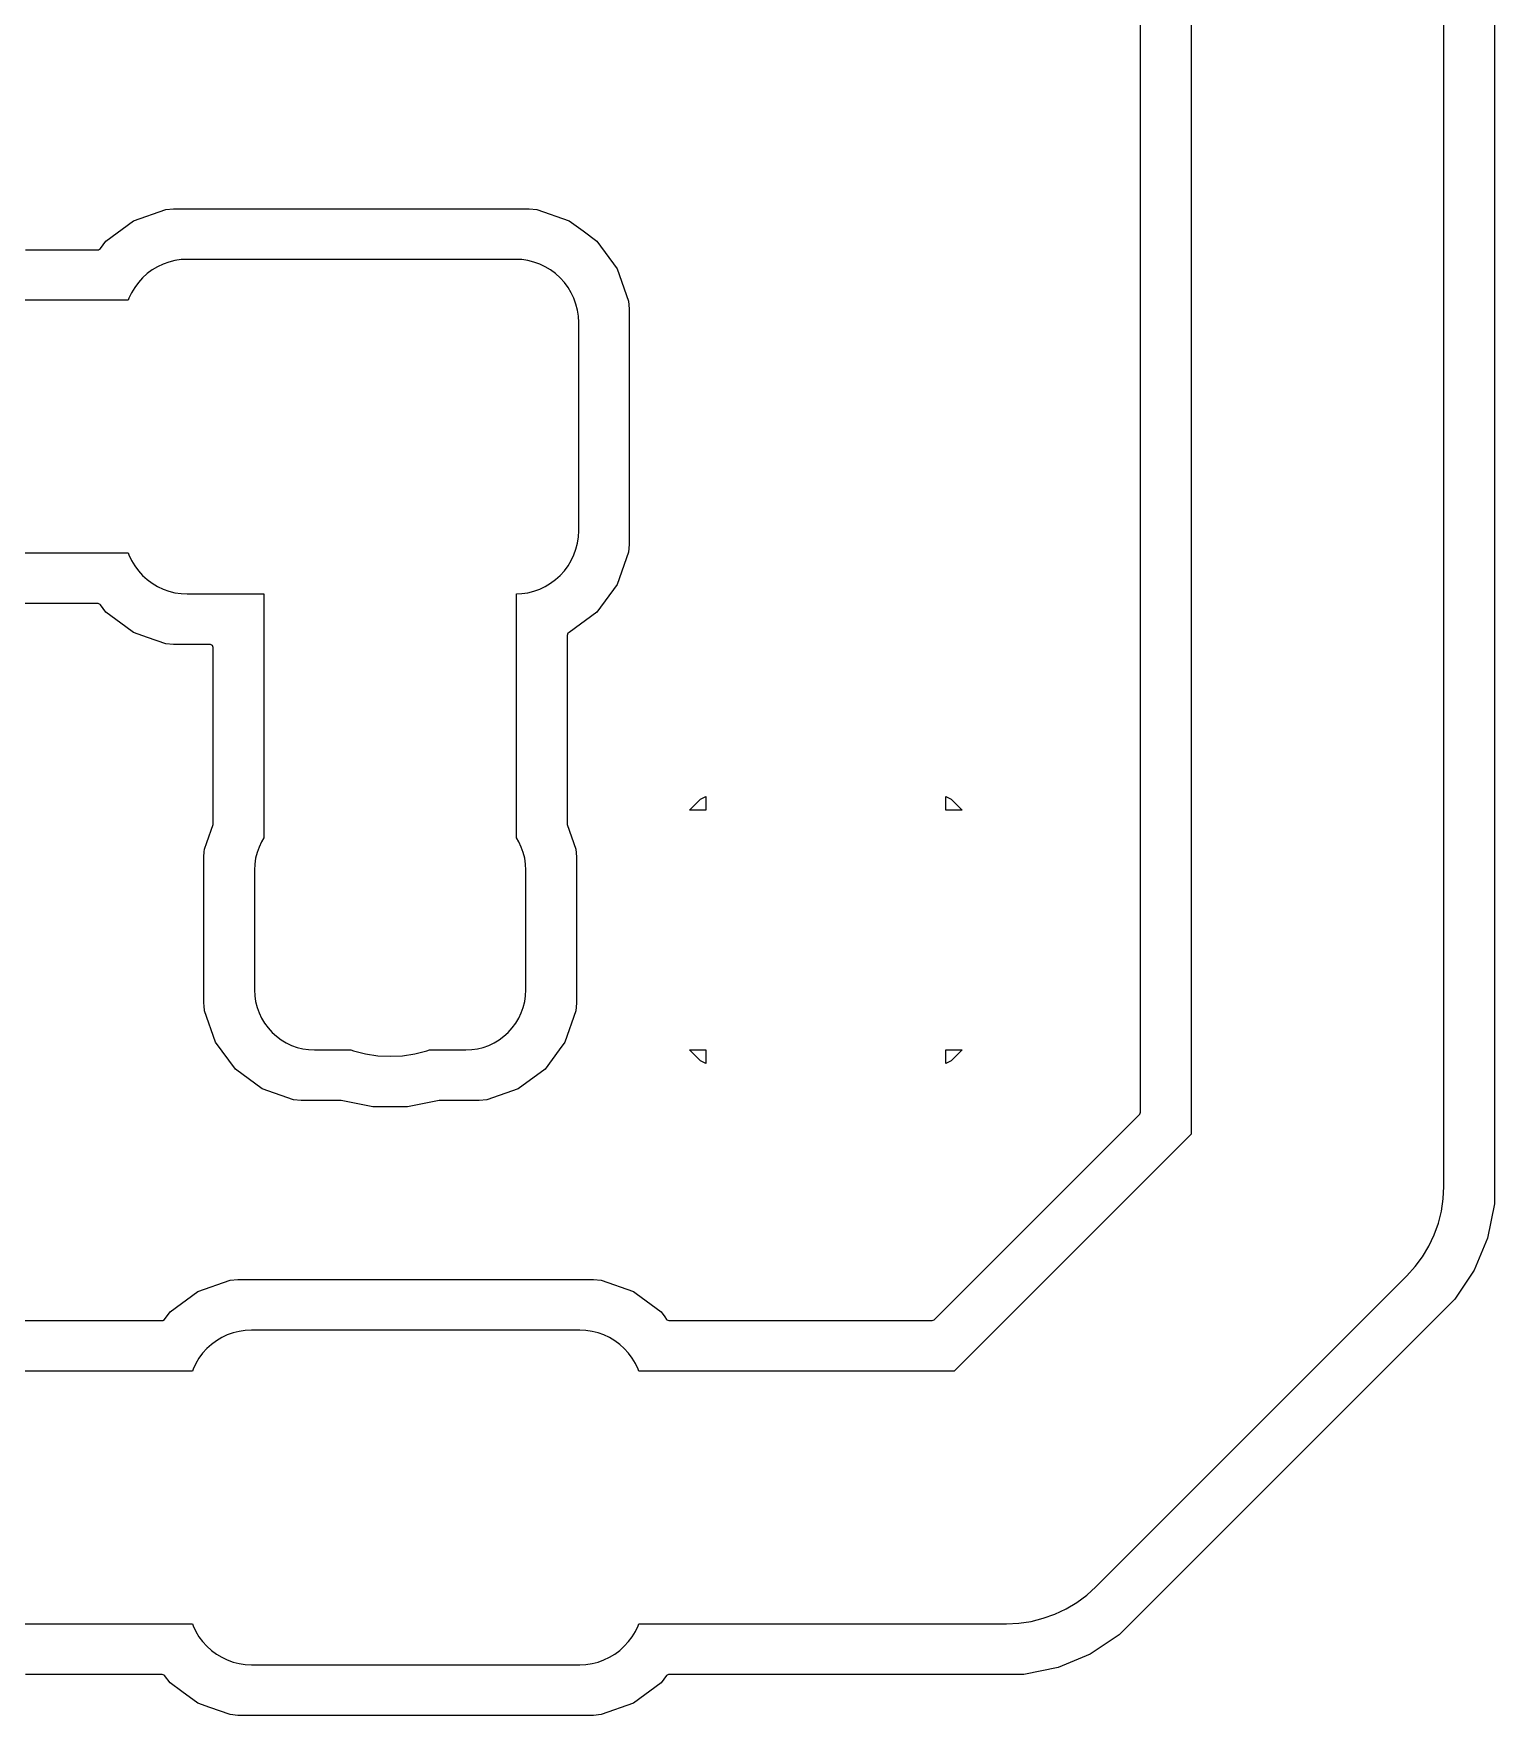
# Model space of a CAD drawing. Header units: metres. Extents: x 44.9 to 117.2, y -105.5 to -49.4.
# Drawn here: x 85.59 to 91.38, y -82.87 to -76.21 of the extents above; entities that cross this region are included whole.
import ezdxf

# ---------------------------------------------------------------- set-up
doc = ezdxf.new("R2010")
doc.units = ezdxf.units.M

msp = doc.modelspace()

# ---------------------------------------------------------------- linework, layer by layer
for points in [[(91.3785, -70.797), (91.3785, -80.841), (91.3785, -80.841), (91.3785, -80.841), (91.3785, -80.841), (91.3785, -80.841), (91.3785, -80.841), (91.3516, -80.9763), (91.3516, -80.9763), (91.3516, -80.9763), (91.3516, -80.9763), (91.3516, -80.9763), (91.3516, -80.9763), (91.2988, -81.1038), (91.2988, -81.1038), (91.2988, -81.1038), (91.2988, -81.1038), (91.2988, -81.1038), (91.2988, -81.1038), (91.2221, -81.2185), (91.2221, -81.2185), (91.2221, -81.2185), (91.2221, -81.2185), (91.2221, -81.2185), (91.2221, -81.2185), (89.893, -82.5476), (89.893, -82.5476), (89.893, -82.5476), (89.893, -82.5476), (89.893, -82.5476), (89.893, -82.5476), (89.7783, -82.6243), (89.7783, -82.6243), (89.7783, -82.6243), (89.7783, -82.6243), (89.7783, -82.6243), (89.7783, -82.6243), (89.6508, -82.6771), (89.6508, -82.6771), (89.6508, -82.6771), (89.6508, -82.6771), (89.6508, -82.6771), (89.6508, -82.6771), (89.5155, -82.704), (89.5155, -82.704), (89.5155, -82.704), (89.5155, -82.704), (89.5155, -82.704), (89.5155, -82.704), (88.1092, -82.704), (88.1074, -82.7041), (88.0999, -82.7087), (88.0782, -82.7382), (88.0782, -82.7382), (88.0782, -82.7382), (88.0782, -82.7382), (88.0782, -82.7382), (88.0782, -82.7382), (88.0782, -82.7382), (88.0782, -82.7382), (87.9689, -82.8188), (87.9689, -82.8188), (87.9689, -82.8188), (87.9689, -82.8188), (87.9689, -82.8188), (87.9689, -82.8188), (87.9689, -82.8188), (87.9689, -82.8188), (87.8407, -82.8636), (87.8407, -82.8636), (87.8407, -82.8636), (87.8407, -82.8636), (87.8407, -82.8636), (87.8407, -82.8636), (87.8103, -82.8665), (87.8103, -82.8665), (87.8103, -82.8665), (87.8103, -82.8665), (86.4017, -82.8665), (86.4017, -82.8665), (86.4017, -82.8665), (86.4017, -82.8665), (86.3713, -82.8636), (86.3713, -82.8636), (86.3713, -82.8636), (86.3713, -82.8636), (86.3713, -82.8636), (86.3713, -82.8636), (86.3713, -82.8636), (86.3713, -82.8636), (86.3713, -82.8636), (86.3713, -82.8636), (86.3713, -82.8636), (86.3713, -82.8636), (86.3713, -82.8636), (86.3713, -82.8636), (86.3713, -82.8636), (86.2909, -82.8355), (86.2431, -82.8188), (86.2431, -82.8188), (86.2431, -82.8188), (86.2431, -82.8188), (86.2431, -82.8188), (86.2431, -82.8188), (86.2431, -82.8188), (86.2431, -82.8188), (86.2431, -82.8188), (86.2431, -82.8188), (86.2431, -82.8188), (86.2431, -82.8188), (86.2431, -82.8188), (86.2431, -82.8188), (86.2431, -82.8188), (86.2431, -82.8188), (86.2431, -82.8188), (86.2431, -82.8188), (86.2431, -82.8188), (86.2431, -82.8188), (86.2431, -82.8188), (86.2431, -82.8188), (86.2431, -82.8188), (86.2431, -82.8188), (86.2431, -82.8188), (86.2431, -82.8188), (86.2431, -82.8188), (86.2431, -82.8188), (86.2431, -82.8188), (86.2431, -82.8188), (86.2431, -82.8188), (86.2431, -82.8188), (86.1804, -82.7725), (86.1338, -82.7382), (86.1338, -82.7382), (86.1338, -82.7382), (86.1338, -82.7382), (86.1338, -82.7382), (86.1338, -82.7382), (86.1338, -82.7382), (86.1338, -82.7382), (86.1121, -82.7087), (86.1121, -82.7087), (86.111, -82.7074), (86.1028, -82.704), (85.5609, -82.704)], [(85.4732, -82.5038), (86.2222, -82.5038), (86.2222, -82.5038), (86.2222, -82.5038), (86.2222, -82.5038), (86.2222, -82.5038), (86.2222, -82.5038), (86.2222, -82.5038), (86.2222, -82.5038), (86.2222, -82.5038), (86.2222, -82.5038), (86.2222, -82.5038), (86.2222, -82.5038), (86.2222, -82.5038), (86.2222, -82.5038), (86.2222, -82.5038), (86.2222, -82.5038), (86.2222, -82.5038), (86.2222, -82.5038), (86.2222, -82.5038), (86.2222, -82.5038), (86.2222, -82.5038), (86.2222, -82.5038), (86.2222, -82.5038), (86.2222, -82.5038), (86.2222, -82.5038), (86.2222, -82.5038), (86.2222, -82.5038), (86.2222, -82.5038), (86.225, -82.5117), (86.2355, -82.5338), (86.2481, -82.5549), (86.2627, -82.5746), (86.2792, -82.5928), (86.2974, -82.6093), (86.3171, -82.6239), (86.3382, -82.6365), (86.3603, -82.647), (86.3834, -82.6552), (86.3834, -82.6552), (86.4072, -82.6612), (86.4315, -82.6648), (86.456, -82.666), (87.756, -82.666), (87.7805, -82.6648), (87.8048, -82.6612), (87.8286, -82.6552), (87.8517, -82.647), (87.8738, -82.6365), (87.8949, -82.6239), (87.9146, -82.6093), (87.9328, -82.5928), (87.9493, -82.5746), (87.9639, -82.5549), (87.9765, -82.5338), (87.987, -82.5117), (87.9898, -82.5038), (87.9898, -82.5038), (87.9898, -82.5038), (87.9898, -82.5038), (87.9898, -82.5038), (87.9898, -82.5038), (87.9898, -82.5038), (87.9898, -82.5038), (87.9898, -82.5038), (87.9898, -82.5038), (87.9898, -82.5038), (87.9898, -82.5038), (87.9898, -82.5038), (87.9898, -82.5038), (87.9898, -82.5038), (87.9898, -82.5038), (87.9898, -82.5038), (87.9898, -82.5038), (87.9898, -82.5038), (87.9898, -82.5038), (87.9898, -82.5038), (87.9898, -82.5038), (87.9898, -82.5038), (87.9898, -82.5038), (87.9898, -82.5038), (87.9898, -82.5038), (87.9898, -82.5038), (87.9898, -82.5038), (89.4465, -82.5038), (89.4955, -82.5013), (89.5441, -82.4941), (89.5917, -82.4822), (89.6379, -82.4657), (89.6823, -82.4447), (89.7244, -82.4194), (89.7639, -82.3902), (89.8002, -82.3572), (91.0317, -81.1257), (91.0647, -81.0894), (91.0939, -81.0499), (91.1192, -81.0078), (91.1402, -80.9634), (91.1567, -80.9172), (91.1567, -80.9172), (91.1686, -80.8696), (91.1758, -80.821), (91.1783, -80.772), (91.1783, -70.866)], [(90.1777, -71.0732), (90.1777, -80.5648), (90.1777, -80.5648), (90.1777, -80.5648), (90.1777, -80.5648), (90.1777, -80.5648), (90.1777, -80.5648), (90.1777, -80.5648), (90.1777, -80.5648), (90.1777, -80.5648), (90.1777, -80.5648), (90.1777, -80.5648), (90.1777, -80.5648), (90.1777, -80.5648), (90.1777, -80.5648), (90.1777, -80.5648), (90.1777, -80.5648), (90.1777, -80.5648), (90.1777, -80.5648), (89.2393, -81.5032), (89.2393, -81.5032), (89.2393, -81.5032), (89.2393, -81.5032), (89.2393, -81.5032), (89.2393, -81.5032), (89.2393, -81.5032), (89.2393, -81.5032), (89.2393, -81.5032), (89.2393, -81.5032), (89.2393, -81.5032), (89.2393, -81.5032), (89.2393, -81.5032), (89.2393, -81.5032), (89.2393, -81.5032), (89.2393, -81.5032), (89.2393, -81.5032), (89.2393, -81.5032), (87.9898, -81.5032), (87.9898, -81.5032), (87.9898, -81.5032), (87.9898, -81.5032), (87.9898, -81.5032), (87.9898, -81.5032), (87.9898, -81.5032), (87.9898, -81.5032), (87.9898, -81.5032), (87.9898, -81.5032), (87.9898, -81.5032), (87.9898, -81.5032), (87.9898, -81.5032), (87.9898, -81.5032), (87.9898, -81.5032), (87.9898, -81.5032), (87.9898, -81.5032), (87.9898, -81.5032), (87.9898, -81.5032), (87.9898, -81.5032), (87.9898, -81.5032), (87.9898, -81.5032), (87.9898, -81.5032), (87.9898, -81.5032), (87.9898, -81.5032), (87.9898, -81.5032), (87.9898, -81.5032), (87.9898, -81.5032), (87.987, -81.4953), (87.9765, -81.4732), (87.9639, -81.4521), (87.9493, -81.4324), (87.9328, -81.4142), (87.9146, -81.3977), (87.8949, -81.3831), (87.8738, -81.3705), (87.8517, -81.36), (87.8286, -81.3518), (87.8286, -81.3518), (87.8048, -81.3458), (87.7805, -81.3422), (87.756, -81.341), (86.456, -81.341), (86.4315, -81.3422), (86.4072, -81.3458), (86.3834, -81.3518), (86.3603, -81.36), (86.3382, -81.3705), (86.3171, -81.3831), (86.2974, -81.3977), (86.2792, -81.4142), (86.2627, -81.4324), (86.2481, -81.4521), (86.2355, -81.4732), (86.225, -81.4953), (86.2222, -81.5032), (86.2222, -81.5032), (86.2222, -81.5032), (86.2222, -81.5032), (86.2222, -81.5032), (86.2222, -81.5032), (86.2222, -81.5032), (86.2222, -81.5032), (86.2222, -81.5032), (86.2222, -81.5032), (86.2222, -81.5032), (86.2222, -81.5032), (86.2222, -81.5032), (86.2222, -81.5032), (86.2222, -81.5032), (86.2222, -81.5032), (86.2222, -81.5032), (86.2222, -81.5032), (86.2222, -81.5032), (86.2222, -81.5032), (86.2222, -81.5032), (86.2222, -81.5032), (86.2222, -81.5032), (86.2222, -81.5032), (86.2222, -81.5032), (86.2222, -81.5032), (86.2222, -81.5032), (86.2222, -81.5032), (85.266, -81.5032)], [(85.2428, -81.303), (86.1028, -81.303), (86.1046, -81.3029), (86.1121, -81.2983), (86.1338, -81.2689), (86.1338, -81.2689), (86.1338, -81.2689), (86.1338, -81.2689), (86.1338, -81.2689), (86.1338, -81.2689), (86.1338, -81.2689), (86.1338, -81.2689), (86.1338, -81.2689), (86.1338, -81.2689), (86.1338, -81.2689), (86.1338, -81.2689), (86.2431, -81.1882), (86.2431, -81.1882), (86.2431, -81.1882), (86.2431, -81.1882), (86.2431, -81.1882), (86.2431, -81.1882), (86.2431, -81.1882), (86.2431, -81.1882), (86.2431, -81.1882), (86.2431, -81.1882), (86.2431, -81.1882), (86.2431, -81.1882), (86.2431, -81.1882), (86.3713, -81.1434), (86.3713, -81.1434), (86.3713, -81.1434), (86.3713, -81.1434), (86.3713, -81.1434), (86.3713, -81.1434), (86.4017, -81.1405), (86.4017, -81.1405), (86.4017, -81.1405), (86.4017, -81.1405), (87.8103, -81.1405), (87.8103, -81.1405), (87.8103, -81.1405), (87.8103, -81.1405), (87.8407, -81.1434), (87.8407, -81.1434), (87.8407, -81.1434), (87.8407, -81.1434), (87.8407, -81.1434), (87.8407, -81.1434), (87.9689, -81.1882), (87.9689, -81.1882), (87.9689, -81.1882), (87.9689, -81.1882), (87.9689, -81.1882), (87.9689, -81.1882), (87.9689, -81.1882), (87.9689, -81.1882), (87.9689, -81.1882), (87.9689, -81.1882), (87.9689, -81.1882), (87.9689, -81.1882), (87.9689, -81.1882), (87.9798, -81.1962), (88.0782, -81.2689), (88.0782, -81.2689), (88.0782, -81.2689), (88.0782, -81.2689), (88.0782, -81.2689), (88.0782, -81.2689), (88.0782, -81.2689), (88.0782, -81.2689), (88.0926, -81.2884), (88.0999, -81.2983), (88.0999, -81.2983), (88.101, -81.2996), (88.1092, -81.303), (89.1516, -81.303), (89.1597, -81.2996), (89.9741, -80.4852), (89.9775, -80.4771), (89.9775, -71.1609)], [(85.5609, -77.062), (85.8488, -77.062), (85.8506, -77.0619), (85.8581, -77.0573), (85.8798, -77.0279), (85.8798, -77.0279), (85.8798, -77.0279), (85.8798, -77.0279), (85.8798, -77.0279), (85.8798, -77.0279), (85.8798, -77.0279), (85.8798, -77.0279), (85.8798, -77.0279), (85.8798, -77.0279), (85.8798, -77.0279), (85.8798, -77.0279), (85.9891, -76.9472), (85.9891, -76.9472), (85.9891, -76.9472), (85.9891, -76.9472), (85.9891, -76.9472), (85.9891, -76.9472), (85.9891, -76.9472), (85.9891, -76.9472), (85.9891, -76.9472), (85.9891, -76.9472), (85.9891, -76.9472), (85.9891, -76.9472), (85.9891, -76.9472), (86.1173, -76.9024), (86.1173, -76.9024), (86.1173, -76.9024), (86.1173, -76.9024), (86.1173, -76.9024), (86.1173, -76.9024), (86.1477, -76.8995), (86.1477, -76.8995), (86.1477, -76.8995), (86.1477, -76.8995), (87.5563, -76.8995), (87.5563, -76.8995), (87.5563, -76.8995), (87.5563, -76.8995), (87.5867, -76.9024), (87.5867, -76.9024), (87.5867, -76.9024), (87.5867, -76.9024), (87.5867, -76.9024), (87.5867, -76.9024), (87.7149, -76.9472), (87.7149, -76.9472), (87.7149, -76.9472), (87.7149, -76.9472), (87.7149, -76.9472), (87.7149, -76.9472), (87.7149, -76.9472), (87.7149, -76.9472), (87.7149, -76.9472), (87.7149, -76.9472), (87.7149, -76.9472), (87.7149, -76.9472), (87.7149, -76.9472), (87.7695, -76.9875), (87.8242, -77.0279), (87.8242, -77.0279), (87.8242, -77.0279), (87.8242, -77.0279), (87.8242, -77.0279), (87.8242, -77.0279), (87.8242, -77.0279), (87.8242, -77.0279), (87.9048, -77.1371), (87.9048, -77.1371), (87.9048, -77.1371), (87.9048, -77.1371), (87.9048, -77.1371), (87.9048, -77.1371), (87.9048, -77.1371), (87.9048, -77.1371), (87.9496, -77.2653), (87.9496, -77.2653), (87.9496, -77.2653), (87.9496, -77.2653), (87.9496, -77.2653), (87.9496, -77.2653), (87.9525, -77.2957), (87.9525, -77.2957), (87.9525, -77.2957), (87.9525, -77.2957), (87.9525, -78.2293), (87.9525, -78.2293), (87.9525, -78.2293), (87.9525, -78.2293), (87.9496, -78.2597), (87.9496, -78.2597), (87.9496, -78.2597), (87.9496, -78.2597), (87.9496, -78.2597), (87.9496, -78.2597), (87.9048, -78.3879), (87.9048, -78.3879), (87.9048, -78.3879), (87.9048, -78.3879), (87.9048, -78.3879), (87.9048, -78.3879), (87.9048, -78.3879), (87.9048, -78.3879), (87.8242, -78.4972), (87.8242, -78.4972), (87.8242, -78.4972), (87.8242, -78.4972), (87.8242, -78.4972), (87.8242, -78.4972), (87.8242, -78.4972), (87.8242, -78.4972), (87.7149, -78.5778), (87.7149, -78.5778), (87.7149, -78.5778), (87.7149, -78.5778), (87.7149, -78.5778), (87.7149, -78.5778), (87.7149, -78.5778), (87.7149, -78.5778), (87.7137, -78.5782), (87.7094, -78.5809), (87.706, -78.5891), (87.706, -79.335), (87.7066, -79.3388), (87.7067, -79.3388), (87.7067, -79.3388), (87.7407, -79.4362), (87.7407, -79.4362), (87.7407, -79.4362), (87.7407, -79.4362), (87.7407, -79.4362), (87.7407, -79.4362), (87.7435, -79.4657), (87.7435, -79.4657), (87.7435, -79.4657), (87.7435, -79.4657), (87.7435, -80.0463), (87.7435, -80.0463), (87.7435, -80.0463), (87.7435, -80.0463), (87.7407, -80.0758), (87.7407, -80.0758), (87.7407, -80.0758), (87.7407, -80.0758), (87.7407, -80.0758), (87.7407, -80.0758), (87.6971, -80.2005), (87.6971, -80.2005), (87.6971, -80.2005), (87.6971, -80.2005), (87.6971, -80.2005), (87.6971, -80.2005), (87.6971, -80.2005), (87.6971, -80.2005), (87.6746, -80.231), (87.6187, -80.3067), (87.6187, -80.3067), (87.6187, -80.3067), (87.6187, -80.3067), (87.6187, -80.3067), (87.6187, -80.3067), (87.6187, -80.3067), (87.6187, -80.3067), (87.5125, -80.3851), (87.5125, -80.3851), (87.5125, -80.3851), (87.5125, -80.3851), (87.5125, -80.3851), (87.5125, -80.3851), (87.5125, -80.3851), (87.5125, -80.3851), (87.3878, -80.4287), (87.3878, -80.4287), (87.3878, -80.4287), (87.3878, -80.4287), (87.3878, -80.4287), (87.3878, -80.4287), (87.3583, -80.4315), (87.3583, -80.4315), (87.3583, -80.4315), (87.3583, -80.4315), (87.2013, -80.4315), (87.1991, -80.4317), (87.0745, -80.4565), (87.0745, -80.4565), (87.0745, -80.4565), (87.0745, -80.4565), (87.0745, -80.4565), (87.0745, -80.4565), (86.9365, -80.4565), (86.9365, -80.4565), (86.9365, -80.4565), (86.9365, -80.4565), (86.9365, -80.4565), (86.9365, -80.4565), (86.8119, -80.4317), (86.8097, -80.4315), (86.6527, -80.4315), (86.6527, -80.4315), (86.6527, -80.4315), (86.6527, -80.4315), (86.6232, -80.4287), (86.6232, -80.4287), (86.6232, -80.4287), (86.6232, -80.4287), (86.6232, -80.4287), (86.6232, -80.4287), (86.4985, -80.3851), (86.4985, -80.3851), (86.4985, -80.3851), (86.4985, -80.3851), (86.4985, -80.3851), (86.4985, -80.3851), (86.4985, -80.3851), (86.4985, -80.3851), (86.3923, -80.3067), (86.3923, -80.3067), (86.3923, -80.3067), (86.3923, -80.3067), (86.3923, -80.3067), (86.3923, -80.3067), (86.3923, -80.3067), (86.3923, -80.3067), (86.3139, -80.2005), (86.3139, -80.2005), (86.3139, -80.2005), (86.3139, -80.2005), (86.3139, -80.2005), (86.3139, -80.2005), (86.3139, -80.2005), (86.3139, -80.2005), (86.2703, -80.0758), (86.2703, -80.0758), (86.2703, -80.0758), (86.2703, -80.0758), (86.2703, -80.0758), (86.2703, -80.0758), (86.2685, -80.0565), (86.2675, -80.0463), (86.2675, -80.0463), (86.2675, -80.0463), (86.2675, -80.0463), (86.2675, -79.4657), (86.2675, -79.4657), (86.2675, -79.4657), (86.2675, -79.4657), (86.2694, -79.4459), (86.2703, -79.4362), (86.2703, -79.4362), (86.2703, -79.4362), (86.2703, -79.4362), (86.2703, -79.4362), (86.2703, -79.4362), (86.2796, -79.4095), (86.3044, -79.3388), (86.305, -79.335), (86.305, -78.637), (86.3016, -78.6289), (86.2935, -78.6255), (86.1477, -78.6255), (86.1477, -78.6255), (86.1477, -78.6255), (86.1477, -78.6255), (86.1173, -78.6226), (86.1173, -78.6226), (86.1173, -78.6226), (86.1173, -78.6226), (86.1173, -78.6226), (86.1173, -78.6226), (86.1173, -78.6226), (86.1173, -78.6226), (86.1173, -78.6226), (86.1173, -78.6226), (86.1173, -78.6226), (86.1173, -78.6226), (86.1173, -78.6226), (86.1173, -78.6226), (86.1173, -78.6226), (86.0441, -78.597), (85.9891, -78.5778), (85.9891, -78.5778), (85.9891, -78.5778), (85.9891, -78.5778), (85.9891, -78.5778), (85.9891, -78.5778), (85.9891, -78.5778), (85.9891, -78.5778), (85.9891, -78.5778), (85.9891, -78.5778), (85.9891, -78.5778), (85.9891, -78.5778), (85.9891, -78.5778), (85.9891, -78.5778), (85.9891, -78.5778), (85.9891, -78.5778), (85.9891, -78.5778), (85.9891, -78.5778), (85.9891, -78.5778), (85.9891, -78.5778), (85.9891, -78.5778), (85.9891, -78.5778), (85.9891, -78.5778), (85.9891, -78.5778), (85.9891, -78.5778), (85.9891, -78.5778), (85.9891, -78.5778), (85.9891, -78.5778), (85.9891, -78.5778), (85.9891, -78.5778), (85.9891, -78.5778), (85.9891, -78.5778), (85.9582, -78.555), (85.8798, -78.4972), (85.8798, -78.4972), (85.8798, -78.4972), (85.8798, -78.4972), (85.8798, -78.4972), (85.8798, -78.4972), (85.8798, -78.4972), (85.8798, -78.4972), (85.8581, -78.4677), (85.8581, -78.4677), (85.857, -78.4664), (85.8488, -78.463), (85.197, -78.463)], [(85.266, -78.2628), (85.9682, -78.2628), (85.9682, -78.2628), (85.9682, -78.2628), (85.9682, -78.2628), (85.9682, -78.2628), (85.9682, -78.2628), (85.9682, -78.2628), (85.9682, -78.2628), (85.9682, -78.2628), (85.9682, -78.2628), (85.9682, -78.2628), (85.9682, -78.2628), (85.9682, -78.2628), (85.9682, -78.2628), (85.9682, -78.2628), (85.9682, -78.2628), (85.9682, -78.2628), (85.9682, -78.2628), (85.9682, -78.2628), (85.9682, -78.2628), (85.9682, -78.2628), (85.9682, -78.2628), (85.9682, -78.2628), (85.9682, -78.2628), (85.9682, -78.2628), (85.9682, -78.2628), (85.9682, -78.2628), (85.9682, -78.2628), (85.971, -78.2707), (85.9815, -78.2928), (85.9941, -78.3139), (86.0087, -78.3336), (86.0252, -78.3518), (86.0434, -78.3683), (86.0631, -78.3829), (86.0842, -78.3955), (86.1063, -78.406), (86.1294, -78.4142), (86.1294, -78.4142), (86.1532, -78.4202), (86.1775, -78.4238), (86.202, -78.425), (86.5052, -78.425), (86.5052, -78.425), (86.5052, -78.425), (86.5052, -78.425), (86.5052, -78.425), (86.5052, -78.425), (86.5052, -78.425), (86.5052, -78.425), (86.5052, -78.425), (86.5052, -78.425), (86.5052, -78.425), (86.5052, -78.425), (86.5052, -78.425), (86.5052, -78.425), (86.5052, -78.425), (86.5052, -78.425), (86.5052, -78.425), (86.5052, -78.425), (86.5052, -78.425), (86.5052, -78.425), (86.5052, -78.425), (86.5052, -78.425), (86.5052, -78.425), (86.5052, -78.425), (86.5052, -78.425), (86.5052, -78.425), (86.5052, -78.425), (86.5052, -78.425), (86.5052, -78.425), (86.5052, -78.425), (86.5052, -78.425), (86.5052, -78.425), (86.5052, -78.425), (86.5052, -78.425), (86.5052, -79.3912), (86.5052, -79.3912), (86.5052, -79.3912), (86.5052, -79.3912), (86.5052, -79.3912), (86.5052, -79.3912), (86.5052, -79.3912), (86.5052, -79.3912), (86.5052, -79.3912), (86.5052, -79.3912), (86.5052, -79.3912), (86.5052, -79.3912), (86.5052, -79.3912), (86.5052, -79.3912), (86.496, -79.4065), (86.4861, -79.4276), (86.4782, -79.4496), (86.4782, -79.4496), (86.4726, -79.4722), (86.4691, -79.4952), (86.468, -79.5185), (86.468, -79.9935), (86.4691, -80.0168), (86.4726, -80.0398), (86.4782, -80.0624), (86.4861, -80.0844), (86.496, -80.1055), (86.508, -80.1254), (86.5219, -80.1442), (86.5376, -80.1614), (86.5548, -80.1771), (86.5736, -80.191), (86.5935, -80.203), (86.6146, -80.2129), (86.6366, -80.2208), (86.6366, -80.2208), (86.6592, -80.2264), (86.6822, -80.2299), (86.7055, -80.231), (86.8499, -80.231), (86.8499, -80.231), (86.8499, -80.231), (86.8499, -80.231), (86.8499, -80.231), (86.8499, -80.231), (86.8499, -80.231), (86.8499, -80.231), (86.8603, -80.2347), (86.8603, -80.2347), (86.9079, -80.2466), (86.9565, -80.2538), (87.0055, -80.2563), (87.0545, -80.2538), (87.1031, -80.2466), (87.1507, -80.2347), (87.1611, -80.231), (87.1611, -80.231), (87.1611, -80.231), (87.1611, -80.231), (87.1611, -80.231), (87.1611, -80.231), (87.1611, -80.231), (87.1611, -80.231), (87.3055, -80.231), (87.3288, -80.2299), (87.3518, -80.2264), (87.3744, -80.2208), (87.3964, -80.2129), (87.4175, -80.203), (87.4374, -80.191), (87.4562, -80.1771), (87.4734, -80.1614), (87.4891, -80.1442), (87.503, -80.1254), (87.515, -80.1055), (87.5249, -80.0844), (87.5328, -80.0624), (87.5328, -80.0624), (87.5384, -80.0398), (87.5419, -80.0168), (87.543, -79.9935), (87.543, -79.5185), (87.5419, -79.4952), (87.5384, -79.4722), (87.5328, -79.4496), (87.5249, -79.4276), (87.515, -79.4065), (87.5058, -79.3912), (87.5058, -79.3912), (87.5058, -79.3912), (87.5058, -79.3912), (87.5058, -79.3912), (87.5058, -79.3912), (87.5058, -79.3912), (87.5058, -79.3912), (87.5058, -79.3912), (87.5058, -79.3912), (87.5058, -79.3912), (87.5058, -79.3912), (87.5058, -79.3912), (87.5058, -79.3912), (87.5058, -78.4248), (87.5058, -78.4248), (87.5058, -78.4248), (87.5058, -78.4248), (87.5058, -78.4248), (87.5058, -78.4248), (87.5058, -78.4248), (87.5058, -78.4248), (87.5058, -78.4248), (87.5058, -78.4248), (87.5058, -78.4248), (87.5058, -78.4248), (87.5058, -78.4248), (87.5058, -78.4248), (87.5058, -78.4248), (87.5058, -78.4248), (87.5058, -78.4248), (87.5058, -78.4248), (87.5058, -78.4248), (87.5058, -78.4248), (87.5058, -78.4248), (87.5058, -78.4248), (87.5058, -78.4248), (87.5058, -78.4248), (87.5058, -78.4248), (87.5058, -78.4248), (87.5058, -78.4248), (87.5058, -78.4248), (87.5058, -78.4248), (87.5058, -78.4248), (87.5058, -78.4248), (87.5058, -78.4248), (87.5058, -78.4248), (87.5058, -78.4248), (87.5265, -78.4238), (87.5508, -78.4202), (87.5746, -78.4142), (87.5977, -78.406), (87.6198, -78.3955), (87.6409, -78.3829), (87.6606, -78.3683), (87.6788, -78.3518), (87.6953, -78.3336), (87.7099, -78.3139), (87.7225, -78.2928), (87.733, -78.2707), (87.7412, -78.2476), (87.7412, -78.2476), (87.7472, -78.2238), (87.7508, -78.1995), (87.752, -78.175), (87.752, -77.35), (87.7508, -77.3255), (87.7472, -77.3012), (87.7412, -77.2774), (87.733, -77.2543), (87.7225, -77.2322), (87.7099, -77.2111), (87.6953, -77.1914), (87.6788, -77.1732), (87.6606, -77.1567), (87.6409, -77.1421), (87.6198, -77.1295), (87.5977, -77.119), (87.5746, -77.1108), (87.5746, -77.1108), (87.5508, -77.1048), (87.5265, -77.1012), (87.502, -77.1), (86.202, -77.1), (86.1775, -77.1012), (86.1532, -77.1048), (86.1294, -77.1108), (86.1063, -77.119), (86.0842, -77.1295), (86.0631, -77.1421), (86.0434, -77.1567), (86.0252, -77.1732), (86.0087, -77.1914), (85.9941, -77.2111), (85.9815, -77.2322), (85.971, -77.2543), (85.9682, -77.2622), (85.9682, -77.2622), (85.9682, -77.2622), (85.9682, -77.2622), (85.9682, -77.2622), (85.9682, -77.2622), (85.9682, -77.2622), (85.9682, -77.2622), (85.9682, -77.2622), (85.9682, -77.2622), (85.9682, -77.2622), (85.9682, -77.2622), (85.9682, -77.2622), (85.9682, -77.2622), (85.9682, -77.2622), (85.9682, -77.2622), (85.9682, -77.2622), (85.9682, -77.2622), (85.9682, -77.2622), (85.9682, -77.2622), (85.9682, -77.2622), (85.9682, -77.2622), (85.9682, -77.2622), (85.9682, -77.2622), (85.9682, -77.2622), (85.9682, -77.2622), (85.9682, -77.2622), (85.9682, -77.2622), (85.4732, -77.2622)], [(88.1907, -79.281), (88.2339, -79.2378), (88.2339, -79.2378), (88.2339, -79.2378), (88.2339, -79.2378), (88.2339, -79.2378), (88.2339, -79.2378), (88.2339, -79.2378), (88.2339, -79.2378), (88.2339, -79.2378), (88.2339, -79.2378), (88.2555, -79.2277), (88.2555, -79.2277), (88.2555, -79.2277), (88.2555, -79.2277), (88.2555, -79.2277), (88.2555, -79.2277), (88.2555, -79.2277), (88.2555, -79.2277), (88.2555, -79.2277), (88.2555, -79.2277), (88.2555, -79.2277), (88.2555, -79.2277), (88.2555, -79.2277), (88.2555, -79.2277), (88.2555, -79.2277), (88.2555, -79.2277), (88.2555, -79.2277), (88.2555, -79.2277), (88.2555, -79.2277), (88.2555, -79.2277), (88.2555, -79.2277), (88.2555, -79.2277), (88.2555, -79.2277), (88.2555, -79.2277), (88.2555, -79.2277), (88.2555, -79.2277), (88.2555, -79.2277), (88.2555, -79.2277), (88.2555, -79.2277), (88.2555, -79.2277), (88.2555, -79.2277), (88.2555, -79.2277), (88.2555, -79.2277), (88.2555, -79.2277), (88.2555, -79.2277), (88.2555, -79.2277), (88.2555, -79.2277), (88.2555, -79.2277), (88.2555, -79.2277), (88.2555, -79.2277), (88.2555, -79.2277), (88.2555, -79.2277), (88.2555, -79.2277), (88.2555, -79.2277), (88.2555, -79.281), (88.2555, -79.281), (88.2555, -79.281), (88.2555, -79.281), (88.2555, -79.281), (88.2555, -79.281), (88.2555, -79.281), (88.2555, -79.281), (88.2555, -79.281), (88.2555, -79.281), (88.2555, -79.281), (88.2555, -79.281), (88.2555, -79.281), (88.2555, -79.281), (88.2555, -79.281), (88.2555, -79.281), (88.2555, -79.281), (88.2555, -79.281), (88.2555, -79.281), (88.2555, -79.281), (88.2555, -79.281), (88.2555, -79.281), (88.2555, -79.281), (88.2555, -79.281), (88.2555, -79.281), (88.2555, -79.281), (88.2555, -79.281), (88.2555, -79.281), (88.2555, -79.281), (88.2555, -79.281), (88.2555, -79.281), (88.2555, -79.281), (88.2555, -79.281), (88.2555, -79.281), (88.2555, -79.281), (88.2555, -79.281), (88.1907, -79.281), (88.1907, -79.281), (88.1907, -79.281), (88.1907, -79.281), (88.1907, -79.281), (88.1907, -79.281), (88.1907, -79.281), (88.1907, -79.281), (88.1907, -79.281), (88.1907, -79.281), (88.1907, -79.281), (88.1907, -79.281), (88.1907, -79.281), (88.1907, -79.281), (88.1907, -79.281), (88.1907, -79.281), (88.1907, -79.281), (88.1907, -79.281), (88.1907, -79.281), (88.1907, -79.281), (88.1907, -79.281), (88.1907, -79.281), (88.1907, -79.281), (88.1907, -79.281), (88.1907, -79.281), (88.1907, -79.281), (88.1907, -79.281), (88.1907, -79.281), (88.1907, -79.281), (88.1907, -79.281), (88.1907, -79.281), (88.1907, -79.281), (88.1907, -79.281), (88.1907, -79.281), (88.1907, -79.281), (88.1907, -79.281), (88.1907, -79.281), (88.1907, -79.281), (88.1907, -79.281), (88.1907, -79.281), (88.1907, -79.281), (88.1907, -79.281), (88.1907, -79.281), (88.1907, -79.281), (88.1907, -79.281), (88.1907, -79.281), (88.1907, -79.281), (88.1907, -79.281), (88.1907, -79.281), (88.1907, -79.281)], [(89.2055, -79.281), (89.2055, -79.2277), (89.2055, -79.2277), (89.2055, -79.2277), (89.2055, -79.2277), (89.2055, -79.2277), (89.2055, -79.2277), (89.2055, -79.2277), (89.2055, -79.2277), (89.2055, -79.2277), (89.2055, -79.2277), (89.2055, -79.2277), (89.2055, -79.2277), (89.2055, -79.2277), (89.2055, -79.2277), (89.2055, -79.2277), (89.2055, -79.2277), (89.2055, -79.2277), (89.2055, -79.2277), (89.2055, -79.2277), (89.2055, -79.2277), (89.2055, -79.2277), (89.2055, -79.2277), (89.2055, -79.2277), (89.2055, -79.2277), (89.2055, -79.2277), (89.2055, -79.2277), (89.2055, -79.2277), (89.2055, -79.2277), (89.2055, -79.2277), (89.2055, -79.2277), (89.2055, -79.2277), (89.2055, -79.2277), (89.2055, -79.2277), (89.2055, -79.2277), (89.2055, -79.2277), (89.2055, -79.2277), (89.2055, -79.2277), (89.2055, -79.2277), (89.2055, -79.2277), (89.2055, -79.2277), (89.2055, -79.2277), (89.2055, -79.2277), (89.2271, -79.2378), (89.2271, -79.2378), (89.2271, -79.2378), (89.2271, -79.2378), (89.2271, -79.2378), (89.2271, -79.2378), (89.2271, -79.2378), (89.2271, -79.2378), (89.2271, -79.2378), (89.2271, -79.2378), (89.2703, -79.281), (89.2703, -79.281), (89.2703, -79.281), (89.2703, -79.281), (89.2703, -79.281), (89.2703, -79.281), (89.2703, -79.281), (89.2703, -79.281), (89.2703, -79.281), (89.2703, -79.281), (89.2703, -79.281), (89.2703, -79.281), (89.2703, -79.281), (89.2703, -79.281), (89.2703, -79.281), (89.2703, -79.281), (89.2703, -79.281), (89.2703, -79.281), (89.2703, -79.281), (89.2703, -79.281), (89.2703, -79.281), (89.2703, -79.281), (89.2703, -79.281), (89.2703, -79.281), (89.2703, -79.281), (89.2703, -79.281), (89.2703, -79.281), (89.2703, -79.281), (89.2703, -79.281), (89.2703, -79.281), (89.2703, -79.281), (89.2703, -79.281), (89.2703, -79.281), (89.2703, -79.281), (89.2703, -79.281), (89.2703, -79.281), (89.2703, -79.281), (89.2703, -79.281), (89.2703, -79.281), (89.2703, -79.281), (89.2703, -79.281), (89.2703, -79.281), (89.2703, -79.281), (89.2703, -79.281), (89.2703, -79.281), (89.2703, -79.281), (89.2703, -79.281), (89.2703, -79.281), (89.2703, -79.281), (89.2703, -79.281), (89.2055, -79.281), (89.2055, -79.281), (89.2055, -79.281), (89.2055, -79.281), (89.2055, -79.281), (89.2055, -79.281), (89.2055, -79.281), (89.2055, -79.281), (89.2055, -79.281), (89.2055, -79.281), (89.2055, -79.281), (89.2055, -79.281), (89.2055, -79.281), (89.2055, -79.281), (89.2055, -79.281), (89.2055, -79.281), (89.2055, -79.281), (89.2055, -79.281), (89.2055, -79.281), (89.2055, -79.281), (89.2055, -79.281), (89.2055, -79.281), (89.2055, -79.281), (89.2055, -79.281), (89.2055, -79.281), (89.2055, -79.281), (89.2055, -79.281), (89.2055, -79.281), (89.2055, -79.281), (89.2055, -79.281), (89.2055, -79.281), (89.2055, -79.281), (89.2055, -79.281), (89.2055, -79.281), (89.2055, -79.281), (89.2055, -79.281)], [(88.1907, -80.231), (88.2555, -80.231), (88.2555, -80.231), (88.2555, -80.231), (88.2555, -80.231), (88.2555, -80.231), (88.2555, -80.231), (88.2555, -80.231), (88.2555, -80.231), (88.2555, -80.231), (88.2555, -80.231), (88.2555, -80.231), (88.2555, -80.231), (88.2555, -80.231), (88.2555, -80.231), (88.2555, -80.231), (88.2555, -80.231), (88.2555, -80.231), (88.2555, -80.231), (88.2555, -80.231), (88.2555, -80.231), (88.2555, -80.231), (88.2555, -80.231), (88.2555, -80.231), (88.2555, -80.231), (88.2555, -80.231), (88.2555, -80.231), (88.2555, -80.231), (88.2555, -80.231), (88.2555, -80.231), (88.2555, -80.231), (88.2555, -80.231), (88.2555, -80.231), (88.2555, -80.231), (88.2555, -80.231), (88.2555, -80.231), (88.2555, -80.231), (88.2555, -80.2843), (88.2555, -80.2843), (88.2555, -80.2843), (88.2555, -80.2843), (88.2555, -80.2843), (88.2555, -80.2843), (88.2555, -80.2843), (88.2555, -80.2843), (88.2555, -80.2843), (88.2555, -80.2843), (88.2555, -80.2843), (88.2555, -80.2843), (88.2555, -80.2843), (88.2555, -80.2843), (88.2555, -80.2843), (88.2555, -80.2843), (88.2555, -80.2843), (88.2555, -80.2843), (88.2555, -80.2843), (88.2555, -80.2843), (88.2555, -80.2843), (88.2555, -80.2843), (88.2555, -80.2843), (88.2555, -80.2843), (88.2555, -80.2843), (88.2555, -80.2843), (88.2555, -80.2843), (88.2555, -80.2843), (88.2555, -80.2843), (88.2555, -80.2843), (88.2555, -80.2843), (88.2555, -80.2843), (88.2555, -80.2843), (88.2555, -80.2843), (88.2555, -80.2843), (88.2555, -80.2843), (88.2555, -80.2843), (88.2555, -80.2843), (88.2555, -80.2843), (88.2555, -80.2843), (88.2555, -80.2843), (88.2555, -80.2843), (88.2339, -80.2742), (88.2339, -80.2742), (88.2339, -80.2742), (88.2339, -80.2742), (88.2339, -80.2742), (88.2339, -80.2742), (88.2339, -80.2742), (88.2339, -80.2742), (88.2339, -80.2742), (88.2339, -80.2742), (88.1907, -80.231), (88.1907, -80.231), (88.1907, -80.231), (88.1907, -80.231), (88.1907, -80.231), (88.1907, -80.231), (88.1907, -80.231), (88.1907, -80.231), (88.1907, -80.231), (88.1907, -80.231), (88.1907, -80.231), (88.1907, -80.231), (88.1907, -80.231), (88.1907, -80.231), (88.1907, -80.231), (88.1907, -80.231), (88.1907, -80.231), (88.1907, -80.231), (88.1907, -80.231), (88.1907, -80.231), (88.1907, -80.231), (88.1907, -80.231), (88.1907, -80.231), (88.1907, -80.231), (88.1907, -80.231), (88.1907, -80.231), (88.1907, -80.231), (88.1907, -80.231), (88.1907, -80.231), (88.1907, -80.231), (88.1907, -80.231), (88.1907, -80.231), (88.1907, -80.231), (88.1907, -80.231), (88.1907, -80.231), (88.1907, -80.231), (88.1907, -80.231), (88.1907, -80.231), (88.1907, -80.231), (88.1907, -80.231), (88.1907, -80.231), (88.1907, -80.231), (88.1907, -80.231), (88.1907, -80.231), (88.1907, -80.231), (88.1907, -80.231), (88.1907, -80.231), (88.1907, -80.231), (88.1907, -80.231), (88.1907, -80.231)], [(89.2055, -80.231), (89.2055, -80.231), (89.2055, -80.231), (89.2055, -80.231), (89.2055, -80.231), (89.2055, -80.231), (89.2055, -80.231), (89.2055, -80.231), (89.2055, -80.231), (89.2055, -80.231), (89.2055, -80.231), (89.2055, -80.231), (89.2055, -80.231), (89.2055, -80.231), (89.2055, -80.231), (89.2055, -80.231), (89.2055, -80.231), (89.2055, -80.231), (89.2055, -80.231), (89.2703, -80.231), (89.2703, -80.231), (89.2703, -80.231), (89.2703, -80.231), (89.2703, -80.231), (89.2703, -80.231), (89.2703, -80.231), (89.2703, -80.231), (89.2703, -80.231), (89.2703, -80.231), (89.2703, -80.231), (89.2703, -80.231), (89.2703, -80.231), (89.2703, -80.231), (89.2703, -80.231), (89.2703, -80.231), (89.2703, -80.231), (89.2703, -80.231), (89.2703, -80.231), (89.2703, -80.231), (89.2703, -80.231), (89.2703, -80.231), (89.2703, -80.231), (89.2703, -80.231), (89.2703, -80.231), (89.2703, -80.231), (89.2703, -80.231), (89.2703, -80.231), (89.2703, -80.231), (89.2703, -80.231), (89.2703, -80.231), (89.2703, -80.231), (89.2703, -80.231), (89.2703, -80.231), (89.2703, -80.231), (89.2703, -80.231), (89.2703, -80.231), (89.2703, -80.231), (89.2703, -80.231), (89.2703, -80.231), (89.2703, -80.231), (89.2703, -80.231), (89.2703, -80.231), (89.2703, -80.231), (89.2703, -80.231), (89.2703, -80.231), (89.2703, -80.231), (89.2703, -80.231), (89.2703, -80.231), (89.2703, -80.231), (89.2271, -80.2742), (89.2271, -80.2742), (89.2271, -80.2742), (89.2271, -80.2742), (89.2271, -80.2742), (89.2271, -80.2742), (89.2271, -80.2742), (89.2271, -80.2742), (89.2271, -80.2742), (89.2271, -80.2742), (89.2055, -80.2843), (89.2055, -80.2843), (89.2055, -80.2843), (89.2055, -80.2843), (89.2055, -80.2843), (89.2055, -80.2843), (89.2055, -80.2843), (89.2055, -80.2843), (89.2055, -80.2843), (89.2055, -80.2843), (89.2055, -80.2843), (89.2055, -80.2843), (89.2055, -80.2843), (89.2055, -80.2843), (89.2055, -80.2843), (89.2055, -80.2843), (89.2055, -80.2843), (89.2055, -80.2843), (89.2055, -80.2843), (89.2055, -80.2843), (89.2055, -80.2843), (89.2055, -80.2843), (89.2055, -80.2843), (89.2055, -80.2843), (89.2055, -80.2843), (89.2055, -80.2843), (89.2055, -80.2843), (89.2055, -80.2843), (89.2055, -80.2843), (89.2055, -80.2843), (89.2055, -80.2843), (89.2055, -80.2843), (89.2055, -80.2843), (89.2055, -80.2843), (89.2055, -80.2843), (89.2055, -80.2843), (89.2055, -80.2843), (89.2055, -80.2843), (89.2055, -80.2843), (89.2055, -80.2843), (89.2055, -80.2843), (89.2055, -80.2843), (89.2055, -80.231), (89.2055, -80.231), (89.2055, -80.231), (89.2055, -80.231), (89.2055, -80.231), (89.2055, -80.231), (89.2055, -80.231), (89.2055, -80.231), (89.2055, -80.231), (89.2055, -80.231), (89.2055, -80.231), (89.2055, -80.231), (89.2055, -80.231), (89.2055, -80.231), (89.2055, -80.231), (89.2055, -80.231), (89.2055, -80.231), (89.2055, -80.231)]]:
    msp.add_lwpolyline(points)

doc.saveas('drawing.dxf')
